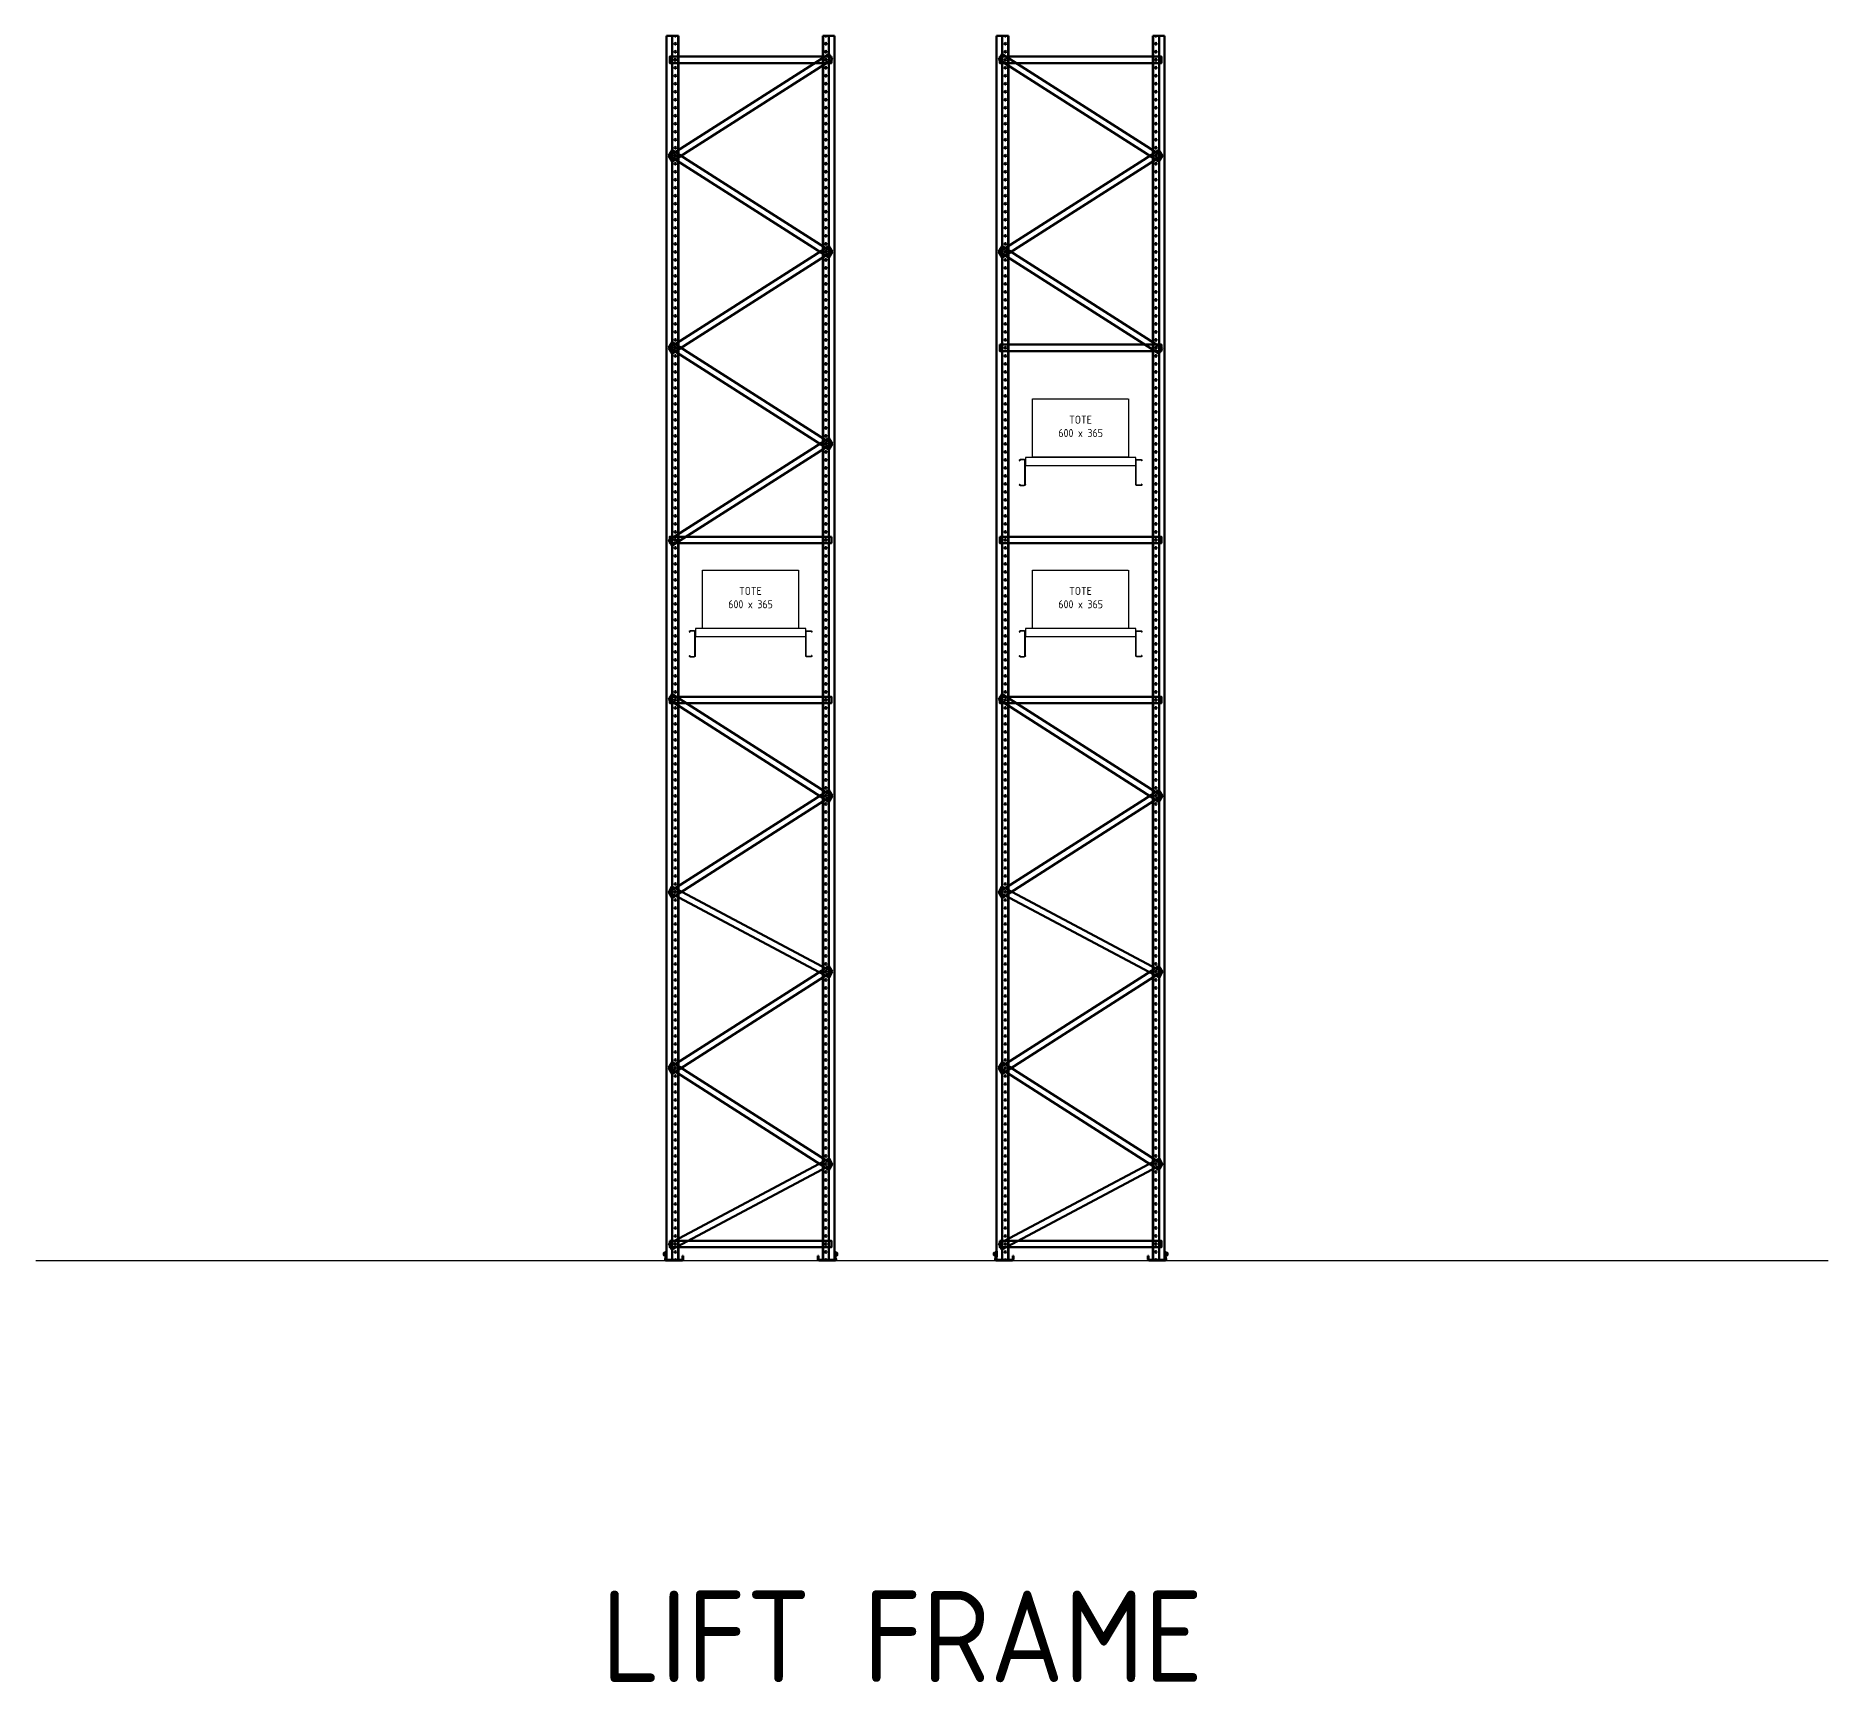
# Model space of a CAD drawing. Header units: millimetres. Extents: x 55283 to 71127, y -287983 to -259130.
# Drawn here: x 56650 to 67847, y -287983 to -277695 of the extents above; entities that cross this region are included whole.
import ezdxf

# ---------------------------------------------------------------- set-up
doc = ezdxf.new("R2010")
doc.units = ezdxf.units.MM
doc.linetypes.add('AM_ISO02W050', pattern=[7.5, 6, -1.5])
doc.linetypes.add('AM_ISO09W050', pattern=[22.5, 12, -1.5, 3, -1.5, 3, -1.5])
doc.layers.add('HANDRAILS', color=62, linetype='Continuous')
for name, color, linetype, lineweight in [('Hidden', 9, 'AM_ISO02W050', 25), ('Phantom', 8, 'AM_ISO09W050', 25), ('Racking', 30, 'Continuous', 70)]:
    doc.layers.add(name, color=color, linetype=linetype, lineweight=lineweight)
doc.styles.get("Standard").update_dxf_attribs({"font": 'ISOCP.SHX'})

# ---------------------------------------------------------------- blocks, each defined once
blk = doc.blocks.new('*U32')
blk.add_lwpolyline([(-35, 20), (975, 20), (975, -20), (-35, -20)], close=True)
for centre in [(0, 0), (940, 0)]:
    blk.add_circle(centre, 5.5)
blk = doc.blocks.new('*U31')
blk.add_lwpolyline([(-22, 34), (980, -499), (962, -534), (-40, -1)], close=True)
for centre in [(0, 0), (940, -500)]:
    blk.add_circle(centre, 5.5)
blk = doc.blocks.new('*U38')
blk.add_lwpolyline([(-19, 36), (980, -602), (959, -636), (-40, 2)], close=True)
for centre in [(0, 0), (940, -600)]:
    blk.add_circle(centre, 5.5)
blk = doc.blocks.new('*U35')
blk.add_lwpolyline([(-19, 36), (980, -602), (959, -636), (-40, 2)], close=True)
for centre in [(0, 0), (940, -600)]:
    blk.add_circle(centre, 5.5)
blk = doc.blocks.new('*U37')
blk.add_lwpolyline([(-19, 36), (980, -602), (959, -636), (-40, 2)], close=True)
for centre in [(0, 0), (940, -600)]:
    blk.add_circle(centre, 5.5)
blk = doc.blocks.new('*U42')
blk.add_lwpolyline([(40, -2), (-959, 636), (-980, 602), (19, -36)], close=True)
for centre in [(-940, 600), (0, 0)]:
    blk.add_circle(centre, 5.5)
blk = doc.blocks.new('Xref MS Rack Section$0$BASEPLATE')
for p, q in [((883158, 344342), (883158, 344364)), ((883158, 344364), (883162, 344364)), ((883162, 344364), (883162, 344342)), ((883166, 344338), (883264, 344338)), ((883264, 344334), (883166, 344334)), ((883181, 344338), (883181, 344334)), ((883187, 344342), (883187, 344330)), ((883193, 344338), (883193, 344334)), ((883228, 344338), (883228, 344334)), ((883231, 344338), (883231, 344334)), ((883237, 344342), (883237, 344330)), ((883243, 344338), (883243, 344334)), ((883246, 344338), (883246, 344334)), ((883258, 344376), (883270, 344376)), ((883266, 344394), (883262, 344394)), ((883262, 344359), (883262, 344394)), ((883262, 344382), (883266, 344382)), ((883262, 344370), (883266, 344370)), ((883263, 344356), (883267, 344343)), ((883266, 344359), (883266, 344394)), ((883267, 344357), (883271, 344344))]:
    blk.add_line(p, q)
for centre, radius, start, end in [((883166, 344342), 8, 180, 270), ((883166, 344342), 4, 180, 270), ((883270, 344359), 8, 180, 199.5), ((883264, 344342), 7.88, 269.4638, 20.0362), ((883264, 344342), 3.93, 270, 19.5), ((883270, 344359), 4, 180, 199.5)]:
    blk.add_arc(centre, radius, start, end)
blk = doc.blocks.new('Xref MS Rack Section$0$SOC HD SIDE')
at = {"color": 0, "linetype": 'ByBlock'}
blk.add_line((1079182, 503083), (1079182, 503069), dxfattribs=at)
for points in [[(1079170, 503086), (1079172, 503086), (1079172, 503066), (1079170, 503066)], [(1079172, 503084), (1079181, 503084), (1079181, 503068), (1079172, 503068)]]:
    blk.add_lwpolyline(points, dxfattribs=at)
for centre, start, end in [((1079181, 503083), 0, 90), ((1079181, 503069), 270, 0)]:
    blk.add_arc(centre, 1, start, end, dxfattribs=at)
blk = doc.blocks.new('*U34')
blk.add_lwpolyline([(-19, 36), (980, -602), (959, -636), (-40, 2)], close=True)
for centre in [(0, 0), (940, -600)]:
    blk.add_circle(centre, 5.5)
blk = doc.blocks.new('*U121')
blk.add_lwpolyline([(-19, 36), (980, -602), (959, -636), (-40, 2)], close=True)
for centre in [(0, 0), (940, -600)]:
    blk.add_circle(centre, 5.5)
blk = doc.blocks.new('*U122')
blk.add_lwpolyline([(-22, 34), (980, -499), (962, -534), (-40, -1)], close=True)
for centre in [(0, 0), (940, -500)]:
    blk.add_circle(centre, 5.5)
blk = doc.blocks.new('*U39')
blk.add_lwpolyline([(-19, 36), (980, -602), (959, -636), (-40, 2)], close=True)
for centre in [(0, 0), (940, -600)]:
    blk.add_circle(centre, 5.5)
blk = doc.blocks.new('*U40')
blk.add_lwpolyline([(-19, 36), (980, -602), (959, -636), (-40, 2)], close=True)
for centre in [(0, 0), (940, -600)]:
    blk.add_circle(centre, 5.5)
blk = doc.blocks.new('*U41')
blk.add_lwpolyline([(-35, 20), (975, 20), (975, -20), (-35, -20)], close=True)
for centre in [(0, 0), (940, 0)]:
    blk.add_circle(centre, 5.5)
blk = doc.blocks.new('*U33')
blk.add_lwpolyline([(-19, 36), (980, -602), (959, -636), (-40, 2)], close=True)
for centre in [(0, 0), (940, -600)]:
    blk.add_circle(centre, 5.5)
blk = doc.blocks.new('*U36')
blk.add_lwpolyline([(-22, 34), (980, -499), (962, -534), (-40, -1)], close=True)
for centre in [(0, 0), (940, -500)]:
    blk.add_circle(centre, 5.5)
blk = doc.blocks.new('*U29')
for p, q in [((-21.825, 158.0666), (-21.825, 154.6052)), ((-21.825, 154.6052), (-19.165, 154.6052)), ((-19.165, 158.0666), (-19.165, 154.6052)), ((9.84, 163.4952), (-16.3964, 163.4952)), ((9.84, 160.8352), (-16.3964, 160.8352)), ((13.015, 7.4225), (13.015, 157.6602)), ((15.675, 7.4225), (15.675, 157.6602)), ((705.675, 7.4225), (705.675, 157.6602)), ((708.335, 7.4225), (708.335, 157.6602)), ((711.51, 163.4952), (737.7464, 163.4952)), ((711.51, 160.8352), (737.7464, 160.8352)), ((740.515, 158.0666), (740.515, 154.6052)), ((743.175, 154.6052), (740.515, 154.6052)), ((743.175, 158.0666), (743.175, 154.6052)), ((-21.825, 8.89), (-21.825, 5.4286)), ((-21.825, 8.89), (-19.165, 8.89)), ((-19.165, 8.89), (-19.165, 5.4286)), ((-16.3964, 2.66), (8.2525, 2.66)), ((-16.3964, 0), (8.2525, 0)), ((737.7464, 2.66), (713.0975, 2.66)), ((737.7464, 0), (713.0975, 0)), ((740.515, 8.89), (740.515, 5.4286)), ((743.175, 8.89), (740.515, 8.89)), ((743.175, 8.89), (743.175, 5.4286))]:
    blk.add_line(p, q)
for centre, radius, start, end in [((-16.3964, 158.0666), 5.4286, 90, 180), ((-16.3964, 158.0666), 2.7686, 90, 180), ((9.84, 157.6602), 5.835, 0, 90), ((9.84, 157.6602), 3.175, 0, 90), ((711.51, 157.6602), 5.835, 90, 180), ((711.51, 157.6602), 3.175, 90, 180), ((737.7464, 158.0666), 5.4286, 0, 90), ((737.7464, 158.0666), 2.7686, 0, 90), ((-16.3964, 5.4286), 5.4286, 180, 270), ((-16.3964, 5.4286), 2.7686, 180, 270), ((8.2525, 7.4225), 4.7625, 270, 0), ((8.2525, 7.4225), 7.4225, 270, 0), ((713.0975, 7.4225), 7.4225, 180, 270), ((713.0975, 7.4225), 4.7625, 180, 270), ((737.7464, 5.4286), 2.7686, 270, 0), ((737.7464, 5.4286), 5.4286, 270, 0)]:
    blk.add_arc(centre, radius, start, end)
at = {"layer": 'Hidden'}
blk.add_lwpolyline([(15.675, 176.4952), (705.675, 176.4952), (705.675, 126.4952), (15.675, 126.4952)], close=True, dxfattribs=at)
blk = doc.blocks.new('Tote side 600 x 365')
blk.add_lwpolyline([(500, 365), (500, 0), (-100, 0), (-100, 365)], close=True)
at = {"insert": (21, 260), "char_height": 50, "attachment_point": 1}
blk.add_mtext_dynamic_manual_height_columns('\\pi107.5;TOTE\\P\\pi39.971;600 x 365', width=355, gutter_width=12.5, heights=[0], dxfattribs=at)

msp = doc.modelspace()

# ---------------------------------------------------------------- linework, layer by layer
msp.add_line((56650, -285349), (67847, -285349))
at = {"layer": 'Racking'}
for p, q in [((60590, -285345), (60590, -277695)), ((60665, -277695), (60590, -277695)), ((60626, -285345), (60626, -277695)), ((60662, -285345), (60662, -277695)), ((60662, -285345), (60662, -277695)), ((60665, -285345), (60665, -277695)), ((61566, -285345), (61566, -277695)), ((61566, -277695), (61640, -277695)), ((61568, -285345), (61568, -277695)), ((61605, -285345), (61605, -277695)), ((61640, -285345), (61640, -277695)), ((62652, -285345), (62652, -277695)), ((62727, -277695), (62652, -277695)), ((62688, -285345), (62688, -277695)), ((62724, -285345), (62724, -277695)), ((62727, -285345), (62727, -277695)), ((63628, -285345), (63628, -277695)), ((63628, -277695), (63702, -277695)), ((63630, -285345), (63630, -277695)), ((63630, -285345), (63630, -277695)), ((63667, -285345), (63667, -277695)), ((63702, -285345), (63702, -277695)), ((60665, -285345), (60590, -285345)), ((61567, -285345), (61641, -285345)), ((62726, -285345), (62651, -285345)), ((63628, -285345), (63702, -285345))]:
    msp.add_line(p, q, dxfattribs=at)
for centre in [(60645, -277745), (61585, -277745), (62707, -277745), (63647, -277745), (60645, -277795), (60645, -277845), (60645, -277895), (61585, -277795), (61585, -277845), (61585, -277895), (62707, -277795), (62707, -277845), (62707, -277895), (63647, -277795), (63647, -277845), (63647, -277895), (60645, -277945), (60645, -277995), (61585, -277945), (61585, -277995), (62707, -277945), (62707, -277995), (63647, -277945), (63647, -277995), (60645, -278045), (60645, -278095), (61585, -278045), (61585, -278095), (62707, -278045), (62707, -278095), (63647, -278045), (63647, -278095), (60645, -278145), (60645, -278195), (61585, -278145), (61585, -278195), (62707, -278145), (62707, -278195), (63647, -278145), (63647, -278195), (60645, -278245), (60645, -278295), (60645, -278345), (61585, -278245), (61585, -278295), (61585, -278345), (62707, -278245), (62707, -278295), (62707, -278345), (63647, -278245), (63647, -278295), (63647, -278345), (60645, -278395), (60645, -278445), (61585, -278395), (61585, -278445), (62707, -278395), (62707, -278445), (63647, -278395), (63647, -278445), (60645, -278495), (60645, -278545), (61585, -278495), (61585, -278545), (62707, -278495), (62707, -278545), (63647, -278495), (63647, -278545), (60645, -278595), (60645, -278645), (61585, -278595), (61585, -278645), (62707, -278595), (62707, -278645), (63647, -278595), (63647, -278645), (60645, -278695), (60645, -278745), (60645, -278795), (61585, -278695), (61585, -278745), (61585, -278795), (62707, -278695), (62707, -278745), (62707, -278795), (63647, -278695), (63647, -278745), (63647, -278795), (60645, -278845), (60645, -278895), (61585, -278845), (61585, -278895), (62707, -278845), (62707, -278895), (63647, -278845), (63647, -278895), (60645, -278945), (60645, -278995), (61585, -278945), (61585, -278995), (62707, -278945), (62707, -278995), (63647, -278945), (63647, -278995), (60645, -279045), (60645, -279095), (61585, -279045), (61585, -279095), (62707, -279045), (62707, -279095), (63647, -279045), (63647, -279095), (60645, -279145), (60645, -279195), (60645, -279245), (61585, -279145), (61585, -279195), (61585, -279245), (62707, -279145), (62707, -279195), (62707, -279245), (63647, -279145), (63647, -279195), (63647, -279245), (60645, -279295), (60645, -279345), (61585, -279295), (61585, -279345), (62707, -279295), (62707, -279345), (63647, -279295), (63647, -279345), (60645, -279395), (60645, -279445), (61585, -279395), (61585, -279445), (62707, -279395), (62707, -279445), (63647, -279395), (63647, -279445), (60645, -279495), (60645, -279545), (61585, -279495), (61585, -279545), (62707, -279495), (62707, -279545), (63647, -279495), (63647, -279545), (60645, -279595), (60645, -279645), (61585, -279595), (61585, -279645), (62707, -279595), (62707, -279645), (63647, -279595), (63647, -279645), (60645, -279695), (60645, -279745), (60645, -279795), (61585, -279695), (61585, -279745), (61585, -279795), (62707, -279695), (62707, -279745), (62707, -279795), (63647, -279695), (63647, -279745), (63647, -279795), (60645, -279845), (60645, -279895), (61585, -279845), (61585, -279895), (62707, -279845), (62707, -279895), (63647, -279845), (63647, -279895), (60645, -279945), (60645, -279995), (61585, -279945), (61585, -279995), (62707, -279945), (62707, -279995), (63647, -279945), (63647, -279995), (60645, -280045), (60645, -280095), (61585, -280045), (61585, -280095), (62707, -280045), (62707, -280095), (63647, -280045), (63647, -280095), (60645, -280145), (60645, -280195), (60645, -280245), (61585, -280145), (61585, -280195), (61585, -280245), (62707, -280145), (62707, -280195), (62707, -280245), (63647, -280145), (63647, -280195), (63647, -280245), (60645, -280295), (60645, -280345), (61585, -280295), (61585, -280345), (62707, -280295), (62707, -280345), (63647, -280295), (63647, -280345), (60645, -280395), (60645, -280445), (61585, -280395), (61585, -280445), (62707, -280395), (62707, -280445), (63647, -280395), (63647, -280445), (60645, -280495), (60645, -280545), (61585, -280495), (61585, -280545), (62707, -280495), (62707, -280545), (63647, -280495), (63647, -280545), (60645, -280595), (60645, -280645), (60645, -280695), (61585, -280595), (61585, -280645), (61585, -280695), (62707, -280595), (62707, -280645), (62707, -280695), (63647, -280595), (63647, -280645), (63647, -280695), (60645, -280745), (60645, -280795), (61585, -280745), (61585, -280795), (62707, -280745), (62707, -280795), (63647, -280745), (63647, -280795), (60645, -280845), (60645, -280895), (61585, -280845), (61585, -280895), (62707, -280845), (62707, -280895), (63647, -280845), (63647, -280895), (60645, -280945), (60645, -280995), (61585, -280945), (61585, -280995), (62707, -280945), (62707, -280995), (63647, -280945), (63647, -280995), (60645, -281045), (60645, -281095), (60645, -281145), (61585, -281045), (61585, -281095), (61585, -281145), (62707, -281045), (62707, -281095), (62707, -281145), (63647, -281045), (63647, -281095), (63647, -281145), (60645, -281195), (60645, -281245), (61585, -281195), (61585, -281245), (62707, -281195), (62707, -281245), (63647, -281195), (63647, -281245), (60645, -281295), (60645, -281345), (61585, -281295), (61585, -281345), (62707, -281295), (62707, -281345), (63647, -281295), (63647, -281345), (60645, -281395), (60645, -281445), (61585, -281395), (61585, -281445), (62707, -281395), (62707, -281445), (63647, -281395), (63647, -281445), (60645, -281495), (60645, -281545), (60645, -281595), (61585, -281495), (61585, -281545), (61585, -281595), (62707, -281495), (62707, -281545), (62707, -281595), (63647, -281495), (63647, -281545), (63647, -281595), (60645, -281645), (60645, -281695), (61585, -281645), (61585, -281695), (62707, -281645), (62707, -281695), (63647, -281645), (63647, -281695), (60645, -281745), (60645, -281795), (61585, -281745), (61585, -281795), (62707, -281745), (62707, -281795), (63647, -281745), (63647, -281795), (60645, -281845), (60645, -281895), (61585, -281845), (61585, -281895), (62707, -281845), (62707, -281895), (63647, -281845), (63647, -281895), (60645, -281945), (60645, -281995), (61585, -281945), (61585, -281995), (62707, -281945), (62707, -281995), (63647, -281945), (63647, -281995), (60645, -282045), (60645, -282095), (60645, -282145), (61585, -282045), (61585, -282095), (61585, -282145), (62707, -282045), (62707, -282095), (62707, -282145), (63647, -282045), (63647, -282095), (63647, -282145), (60645, -282195), (60645, -282245), (61585, -282195), (61585, -282245), (62707, -282195), (62707, -282245), (63647, -282195), (63647, -282245), (60645, -282295), (60645, -282345), (61585, -282295), (61585, -282345), (62707, -282295), (62707, -282345), (63647, -282295), (63647, -282345), (60645, -282395), (60645, -282445), (61585, -282395), (61585, -282445), (62707, -282395), (62707, -282445), (63647, -282395), (63647, -282445), (60645, -282495), (60645, -282545), (60645, -282595), (61585, -282495), (61585, -282545), (61585, -282595), (62707, -282495), (62707, -282545), (62707, -282595), (63647, -282495), (63647, -282545), (63647, -282595), (60645, -282645), (60645, -282695), (61585, -282645), (61585, -282695), (62707, -282645), (62707, -282695), (63647, -282645), (63647, -282695), (60645, -282745), (60645, -282795), (61585, -282745), (61585, -282795), (62707, -282745), (62707, -282795), (63647, -282745), (63647, -282795), (60645, -282845), (60645, -282895), (61585, -282845), (61585, -282895), (62707, -282845), (62707, -282895), (63647, -282845), (63647, -282895), (60645, -282945), (60645, -282995), (60645, -283045), (61585, -282945), (61585, -282995), (61585, -283045), (62707, -282945), (62707, -282995), (62707, -283045), (63647, -282945), (63647, -282995), (63647, -283045), (60645, -283095), (60645, -283145), (61585, -283095), (61585, -283145), (62707, -283095), (62707, -283145), (63647, -283095), (63647, -283145), (60645, -283195), (60645, -283245), (61585, -283195), (61585, -283245), (62707, -283195), (62707, -283245), (63647, -283195), (63647, -283245), (60645, -283295), (60645, -283345), (61585, -283295), (61585, -283345), (62707, -283295), (62707, -283345), (63647, -283295), (63647, -283345), (60645, -283395), (60645, -283445), (60645, -283495), (61585, -283395), (61585, -283445), (61585, -283495), (62707, -283395), (62707, -283445), (62707, -283495), (63647, -283395), (63647, -283445), (63647, -283495), (60645, -283545), (60645, -283595), (61585, -283545), (61585, -283595), (62707, -283545), (62707, -283595), (63647, -283545), (63647, -283595), (60645, -283645), (60645, -283695), (61585, -283645), (61585, -283695), (62707, -283645), (62707, -283695), (63647, -283645), (63647, -283695), (60645, -283745), (60645, -283795), (61585, -283745), (61585, -283795), (62707, -283745), (62707, -283795), (63647, -283745), (63647, -283795), (60645, -283845), (60645, -283895), (60645, -283945), (61585, -283845), (61585, -283895), (61585, -283945), (62707, -283845), (62707, -283895), (62707, -283945), (63647, -283845), (63647, -283895), (63647, -283945), (60645, -283995), (60645, -284045), (61585, -283995), (61585, -284045), (62707, -283995), (62707, -284045), (63647, -283995), (63647, -284045), (60645, -284095), (60645, -284145), (61585, -284095), (61585, -284145), (62707, -284095), (62707, -284145), (63647, -284095), (63647, -284145), (60645, -284195), (60645, -284245), (61585, -284195), (61585, -284245), (62707, -284195), (62707, -284245), (63647, -284195), (63647, -284245), (60645, -284295), (60645, -284345), (60645, -284395), (61585, -284295), (61585, -284345), (61585, -284395), (62707, -284295), (62707, -284345), (62707, -284395), (63647, -284295), (63647, -284345), (63647, -284395), (60645, -284445), (60645, -284495), (61585, -284445), (61585, -284495), (62707, -284445), (62707, -284495), (63647, -284445), (63647, -284495), (60645, -284545), (60645, -284595), (61585, -284545), (61585, -284595), (62707, -284545), (62707, -284595), (63647, -284545), (63647, -284595), (60645, -284645), (60645, -284695), (61585, -284645), (61585, -284695), (62707, -284645), (62707, -284695), (63647, -284645), (63647, -284695), (60645, -284745), (60645, -284795), (61585, -284745), (61585, -284795), (62707, -284745), (62707, -284795), (63647, -284745), (63647, -284795), (60645, -284845), (60645, -284895), (60645, -284945), (61585, -284845), (61585, -284895), (61585, -284945), (62707, -284845), (62707, -284895), (62707, -284945), (63647, -284845), (63647, -284895), (63647, -284945), (60645, -284995), (60645, -285045), (61585, -284995), (61585, -285045), (62707, -284995), (62707, -285045), (63647, -284995), (63647, -285045), (60645, -285095), (60645, -285145), (61585, -285095), (61585, -285145), (62707, -285095), (62707, -285145), (63647, -285095), (63647, -285145), (60645, -285195), (60645, -285245), (61585, -285195), (61585, -285245), (62707, -285195), (62707, -285245), (63647, -285195), (63647, -285245), (60645, -285295), (61585, -285295), (62707, -285295), (63647, -285295)]:
    msp.add_circle(centre, 5.2, dxfattribs=at)
for centre, start, end in [((60645, -277695), 180, 0), ((61585, -277695), 180, 0), ((62707, -277695), 180, 0), ((63647, -277695), 180, 0), ((60645, -285345), 0, 180), ((60645, -285345), 0, 180), ((61585, -285345), 0, 180), ((62707, -285345), 0, 180), ((63647, -285345), 0, 180), ((63647, -285345), 0, 180)]:
    msp.add_arc(centre, 5.2, start, end, dxfattribs=at)

# ---------------------------------------------------------------- block references
at = {"layer": 'Phantom'}
for p in [(62977, -280329), (60915, -281399), (62977, -281399)]:
    msp.add_blockref('Tote side 600 x 365', p, dxfattribs=at)
at = {"layer": 'Phantom', "xscale": -1}
for p in [(63538, -280506), (61476, -281576), (63538, -281576)]:
    msp.add_blockref('*U29', p, dxfattribs=at)
at = {"layer": 'Racking', "xscale": -1}
for name, p, rotation in [('*U34', (61585, -277845), 5.691447313438403e-11), ('*U34', (62707, -279045), 180), ('*U42', (60645, -279645), 5.691447313438403e-11), ('*U39', (61585, -280245), 5.691447313438403e-11)]:
    msp.add_blockref(name, p, dxfattribs=dict(at, rotation=rotation))
for name, p in [('*U41', (61585, -277845)), ('*U32', (61585, -280845)), ('*U35', (61585, -282445)), ('*U35', (63647, -282445)), ('*U121', (61585, -283545)), ('*U33', (63647, -283545)), ('*U31', (61585, -284745)), ('*U31', (63647, -284745)), ('Xref MS Rack Section$0$SOC HD SIDE', (1139756, -788384)), ('Xref MS Rack Section$0$BASEPLATE', (943853, -629683))]:
    msp.add_blockref(name, p, dxfattribs=at)
at = {"layer": 'Racking'}
for name, p in [('*U34', (62707, -277845)), ('*U41', (62707, -277845)), ('*U42', (63647, -279645)), ('*U32', (62707, -279645)), ('*U32', (62707, -280845)), ('*U32', (60645, -281845)), ('*U32', (62707, -281845)), ('*U32', (60645, -285245)), ('*U32', (62707, -285245)), ('Xref MS Rack Section$0$BASEPLATE', (-819560, -629683)), ('Xref MS Rack Section$0$SOC HD SIDE', (-1015463, -788384))]:
    msp.add_blockref(name, p, dxfattribs=at)
for name, p, rotation in [('*U34', (61585, -279045), 180.0000000000568), ('*U40', (61585, -280245), 180.0000000000568), ('*U37', (61585, -282445), 180), ('*U37', (63647, -282445), 180), ('*U122', (61585, -283545), 180), ('*U36', (63647, -283545), 180), ('*U38', (61585, -284745), 180), ('*U34', (63647, -284745), 180)]:
    msp.add_blockref(name, p, dxfattribs=dict(at, rotation=rotation))
at = {"layer": 'Racking', "extrusion": (0, 0, -1), "xscale": -1, "zscale": -1}
for name, p in [('Xref MS Rack Section$0$BASEPLATE', (821622, -629683)), ('Xref MS Rack Section$0$SOC HD SIDE', (1017525, -788384))]:
    msp.add_blockref(name, p, dxfattribs=at)
at = {"layer": 'Racking', "extrusion": (0, 0, -1), "zscale": -1}
for name, p in [('Xref MS Rack Section$0$SOC HD SIDE', (-1141818, -788384)), ('Xref MS Rack Section$0$BASEPLATE', (-945915, -629683))]:
    msp.add_blockref(name, p, dxfattribs=at)

# ---------------------------------------------------------------- texts
at = {"layer": 'HANDRAILS', "insert": (60184, -287411), "char_height": 571.5, "attachment_point": 1}
msp.add_mtext_dynamic_manual_height_columns('LIFT FRAME', width=9938.25, gutter_width=11.4, heights=[0], dxfattribs=at)

doc.saveas('drawing.dxf')
